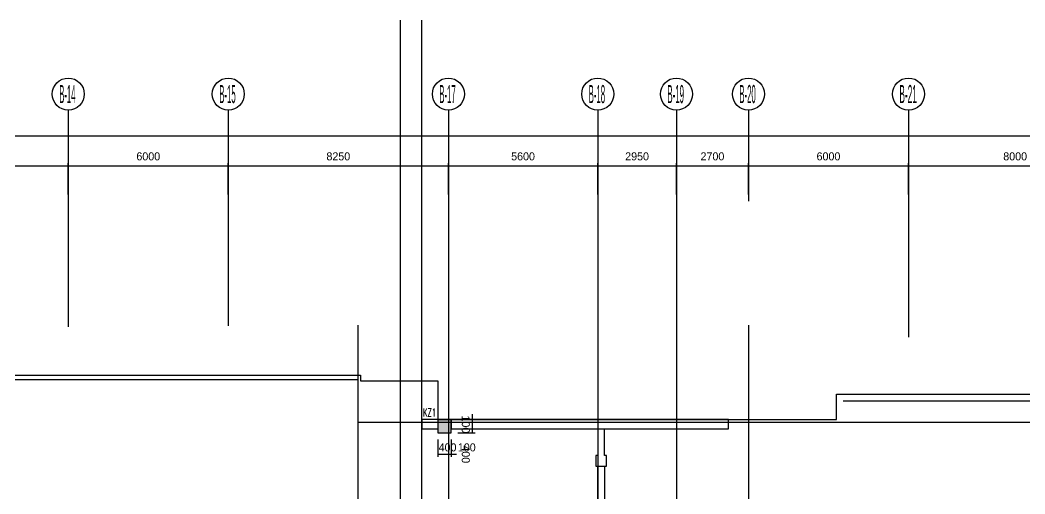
# Model space of a CAD drawing. Extents: x 387171 to 699106, y 11966 to 245688.
# Drawn here: x 577452 to 615123, y 227949 to 245688 of the extents above; entities that cross this region are included whole.
import ezdxf

# ---------------------------------------------------------------- set-up
doc = ezdxf.new("R2010")
doc.units = 0
doc.header["$LTSCALE"] = 100
doc.header["$MEASUREMENT"] = 0
for name, color, linetype in [('COLU', 7, 'Continuous'), ('DIM', 3, 'Continuous'), ('DOTE', 253, 'Continuous'), ('HATCH', 254, 'Continuous'), ('L-AXIS', 3, 'Continuous'), ('NUM', 7, 'Continuous'), ('Q-门框', 6, 'Continuous'), ('WALL', 3, 'Continuous')]:
    doc.layers.add(name, color=color, linetype=linetype)
doc.styles.add('hztxt', font='hztxt')
doc.styles.get("Standard").update_dxf_attribs({"font": 'standard'})
doc.dimstyles.get("Standard").update_dxf_attribs({"dimtxt": 300, "dimasz": 100, "dimexe": 100, "dimexo": 250, "dimgap": 100, "dimtad": 0, "dimtoh": 1, "dimdec": 0, "dimdsep": 46, "dimcen": 0.09, "dimclrt": 7, "dimadec": 0, "dimazin": 0, "dimtfac": 1, "dimtdec": 4, "dimtofl": 0, "dimtmove": 0, "dimatfit": 3, "dimfxl": 1, "dimtolj": 1, "dimtzin": 0, "dimarcsym": 0})

# ---------------------------------------------------------------- blocks, each defined once
blk = doc.blocks.new('*D1100')
at = {"layer": 'L-AXIS', "color": 0, "linetype": 'ByBlock', "lineweight": -2}
for p, q in [((494858, 239398), (494858, 241456)), ((494858, 241356), (656958, 241356)), ((656958, 239398), (656958, 241456))]:
    blk.add_line(p, q, dxfattribs=at)
for points in [[(494858, 241356), (494958, 241372), (494958, 241339)], [(656958, 241356), (656858, 241339), (656858, 241372)]]:
    blk.add_solid(points, dxfattribs=at)
at = {"layer": 'L-AXIS', "color": 7, "linetype": 'Continuous', "lineweight": -2, "insert": (548151, 241706), "char_height": 300, "width": 1106.67, "attachment_point": 5, "style": 'hztxt'}
blk.add_mtext('162100', dxfattribs=at)
blk = doc.blocks.new('*D75')
at = {"layer": 'L-AXIS', "color": 0, "linetype": 'ByBlock', "lineweight": -2}
for p, q in [((602058, 239163), (602058, 240335)), ((602058, 240235), (604758, 240235)), ((604758, 239163), (604758, 240335))]:
    blk.add_line(p, q, dxfattribs=at)
for points in [[(602058, 240235), (602158, 240251), (602158, 240218)], [(604758, 240235), (604658, 240218), (604658, 240251)]]:
    blk.add_solid(points, dxfattribs=at)
at = {"layer": 'L-AXIS', "color": 7, "linetype": 'Continuous', "lineweight": -2, "insert": (603408, 240585), "char_height": 300, "width": 780, "attachment_point": 5, "style": 'hztxt'}
blk.add_mtext('2700', dxfattribs=at)
blk = doc.blocks.new('_AXISO')
blk.add_circle((0, 0), 0.5)
blk = doc.blocks.new('*D1994')
at = {"layer": 'L-AXIS', "color": 0, "linetype": 'ByBlock', "lineweight": -2}
for p, q in [((585258, 239163), (585258, 240335)), ((585258, 240235), (593508, 240235)), ((593508, 239163), (593508, 240335))]:
    blk.add_line(p, q, dxfattribs=at)
for points in [[(585258, 240235), (585358, 240251), (585358, 240218)], [(593508, 240235), (593408, 240218), (593408, 240251)]]:
    blk.add_solid(points, dxfattribs=at)
at = {"layer": 'L-AXIS', "color": 7, "linetype": 'Continuous', "lineweight": -2, "insert": (589383, 240585), "char_height": 300, "width": 780, "attachment_point": 5, "style": 'hztxt'}
blk.add_mtext('8250', dxfattribs=at)
blk = doc.blocks.new('*D4340')
at = {"layer": 'L-AXIS', "color": 0, "linetype": 'ByBlock', "lineweight": -2}
for p, q in [((571158, 239163), (571158, 240335)), ((571158, 240235), (579258, 240235)), ((579258, 239163), (579258, 240335))]:
    blk.add_line(p, q, dxfattribs=at)
for points in [[(571158, 240235), (571258, 240251), (571258, 240218)], [(579258, 240235), (579158, 240218), (579158, 240251)]]:
    blk.add_solid(points, dxfattribs=at)
at = {"layer": 'L-AXIS', "color": 7, "linetype": 'Continuous', "lineweight": -2, "insert": (575208, 240585), "char_height": 300, "width": 775, "attachment_point": 5, "style": 'hztxt'}
blk.add_mtext('8100', dxfattribs=at)
blk = doc.blocks.new('*D206')
at = {"layer": 'L-AXIS', "color": 0, "linetype": 'ByBlock', "lineweight": -2}
for p, q in [((579258, 239163), (579258, 240335)), ((579258, 240235), (585258, 240235)), ((585258, 239163), (585258, 240335))]:
    blk.add_line(p, q, dxfattribs=at)
for points in [[(579258, 240235), (579358, 240251), (579358, 240218)], [(585258, 240235), (585158, 240218), (585158, 240251)]]:
    blk.add_solid(points, dxfattribs=at)
at = {"layer": 'L-AXIS', "color": 7, "linetype": 'Continuous', "lineweight": -2, "insert": (582258, 240585), "char_height": 300, "width": 770, "attachment_point": 5, "style": 'hztxt'}
blk.add_mtext('6000', dxfattribs=at)
blk = doc.blocks.new('*D723')
at = {"layer": 'L-AXIS', "color": 0, "linetype": 'ByBlock', "lineweight": -2}
for p, q in [((593508, 239163), (593508, 240335)), ((593508, 240235), (599108, 240235)), ((599108, 239163), (599108, 240335))]:
    blk.add_line(p, q, dxfattribs=at)
for points in [[(593508, 240235), (593608, 240251), (593608, 240218)], [(599108, 240235), (599008, 240218), (599008, 240251)]]:
    blk.add_solid(points, dxfattribs=at)
at = {"layer": 'L-AXIS', "color": 7, "linetype": 'Continuous', "lineweight": -2, "insert": (596308, 240585), "char_height": 300, "width": 775, "attachment_point": 5, "style": 'hztxt'}
blk.add_mtext('5600', dxfattribs=at)
blk = doc.blocks.new('*D971')
at = {"layer": 'L-AXIS', "color": 0, "linetype": 'ByBlock', "lineweight": -2}
for p, q in [((599108, 239163), (599108, 240335)), ((599108, 240235), (602058, 240235)), ((602058, 239163), (602058, 240335))]:
    blk.add_line(p, q, dxfattribs=at)
for points in [[(599108, 240235), (599208, 240251), (599208, 240218)], [(602058, 240235), (601958, 240218), (601958, 240251)]]:
    blk.add_solid(points, dxfattribs=at)
at = {"layer": 'L-AXIS', "color": 7, "linetype": 'Continuous', "lineweight": -2, "insert": (600583, 240585), "char_height": 300, "width": 775, "attachment_point": 5, "style": 'hztxt'}
blk.add_mtext('2950', dxfattribs=at)
blk = doc.blocks.new('*D3899')
at = {"layer": 'L-AXIS', "color": 0, "linetype": 'ByBlock', "lineweight": -2}
for p, q in [((610758, 239163), (610758, 240335)), ((610758, 240235), (618758, 240235)), ((618758, 239163), (618758, 240335))]:
    blk.add_line(p, q, dxfattribs=at)
for points in [[(610758, 240235), (610858, 240251), (610858, 240218)], [(618758, 240235), (618658, 240218), (618658, 240251)]]:
    blk.add_solid(points, dxfattribs=at)
at = {"layer": 'L-AXIS', "color": 7, "linetype": 'Continuous', "lineweight": -2, "insert": (614758, 240585), "char_height": 300, "width": 780, "attachment_point": 5, "style": 'hztxt'}
blk.add_mtext('8000', dxfattribs=at)
blk = doc.blocks.new('*D4133')
at = {"layer": 'L-AXIS', "color": 0, "linetype": 'ByBlock', "lineweight": -2}
for p, q in [((604758, 239163), (604758, 240335)), ((604758, 240235), (610758, 240235)), ((610758, 239163), (610758, 240335))]:
    blk.add_line(p, q, dxfattribs=at)
for points in [[(604758, 240235), (604858, 240251), (604858, 240218)], [(610758, 240235), (610658, 240218), (610658, 240251)]]:
    blk.add_solid(points, dxfattribs=at)
at = {"layer": 'L-AXIS', "color": 7, "linetype": 'Continuous', "lineweight": -2, "insert": (607758, 240585), "char_height": 300, "width": 770, "attachment_point": 5, "style": 'hztxt'}
blk.add_mtext('6000', dxfattribs=at)
blk = doc.blocks.new('*D1031')
at = {"layer": 'DIM', "color": 0, "linetype": 'ByBlock', "lineweight": -2}
for p, q in [((593108, 229988), (593108, 229338)), ((593508, 229988), (593508, 229338)), ((593108, 229438), (593508, 229438))]:
    blk.add_line(p, q, dxfattribs=at)
for points in [[(593108, 229438), (593208, 229455), (593208, 229421)], [(593508, 229438), (593408, 229421), (593408, 229455)]]:
    blk.add_solid(points, dxfattribs=at)
at = {"layer": 'DIM', "color": 7, "linetype": 'Continuous', "lineweight": -2, "insert": (593478, 229688), "char_height": 300, "width": 576.67, "attachment_point": 5, "style": 'hztxt'}
blk.add_mtext('400', dxfattribs=at)
blk = doc.blocks.new('*D1305')
at = {"layer": 'DIM', "color": 0, "linetype": 'ByBlock', "lineweight": -2}
for p, q in [((593508, 229988), (593508, 229338)), ((593608, 229988), (593608, 229338)), ((593308, 229438), (593808, 229438))]:
    blk.add_line(p, q, dxfattribs=at)
for points in [[(593508, 229438), (593408, 229421), (593408, 229455)], [(593608, 229438), (593708, 229455), (593708, 229421)]]:
    blk.add_solid(points, dxfattribs=at)
at = {"layer": 'DIM', "color": 7, "linetype": 'Continuous', "lineweight": -2, "insert": (594198, 229688), "char_height": 300, "width": 476.67, "attachment_point": 5, "style": 'hztxt'}
blk.add_mtext('100', dxfattribs=at)
blk = doc.blocks.new('*D1514')
at = {"layer": 'DIM', "color": 0, "linetype": 'ByBlock', "lineweight": -2}
for p, q in [((593858, 230638), (594508, 230638)), ((594408, 230238), (594408, 230638)), ((593858, 230238), (594508, 230238))]:
    blk.add_line(p, q, dxfattribs=at)
for points in [[(594408, 230638), (594425, 230538), (594391, 230538)], [(594408, 230238), (594391, 230338), (594425, 230338)]]:
    blk.add_solid(points, dxfattribs=at)
at = {"layer": 'DIM', "color": 7, "linetype": 'Continuous', "lineweight": -2, "insert": (594158, 229432), "char_height": 300, "width": 576.67, "attachment_point": 5, "rotation": 270, "style": 'hztxt'}
blk.add_mtext('400', dxfattribs=at)
blk = doc.blocks.new('*D1491')
at = {"layer": 'DIM', "color": 0, "linetype": 'ByBlock', "lineweight": -2}
for p, q in [((594408, 230438), (594408, 230938)), ((593858, 230738), (594508, 230738)), ((593858, 230638), (594508, 230638))]:
    blk.add_line(p, q, dxfattribs=at)
for points in [[(594408, 230738), (594391, 230838), (594425, 230838)], [(594408, 230638), (594425, 230538), (594391, 230538)]]:
    blk.add_solid(points, dxfattribs=at)
at = {"layer": 'DIM', "color": 7, "linetype": 'Continuous', "lineweight": -2, "insert": (594158, 230552), "char_height": 300, "width": 476.67, "attachment_point": 5, "rotation": 270, "style": 'hztxt'}
blk.add_mtext('100', dxfattribs=at)
blk = doc.blocks.new('后浇带现场')
at = {"color": 6, "lineweight": 30}
for points in [[(714656, 762040), (714656, 738930), (710056, 738930), (710056, 730049), (775507, 730049), (775507, 772730)], [(715456, 762040), (715456, 738130), (710856, 738130), (710856, 730849), (774707, 730849), (774707, 772730)]]:
    blk.add_lwpolyline(points, dxfattribs=at)

msp = doc.modelspace()

# ---------------------------------------------------------------- hatches: boundary and pattern name
at = {"layer": 'HATCH'}
msp.add_hatch(color=256, dxfattribs=at).paths.add_polyline_path([(593108.1, 230237.9), (593608.1, 230237.9), (593608.1, 230737.9), (593108.1, 230737.9)], flags=0)

# ---------------------------------------------------------------- linework, layer by layer
at = {"color": 6, "lineweight": 30}
msp.add_lwpolyline([(476181.3, 232428.8), (494258.1, 233154.4), (494258.1, 231537.9), (540808.1, 231537.9), (540808.1, 232387.9), (590208.1, 232387.9), (590208.1, 232187.9), (593108.1, 232187.9), (593108.1, 230737.9), (608058.1, 230737.9), (608058.1, 231687.9), (648158.1, 231687.9), (648158.1, 230737.9), (657058.1, 230737.9), (657158.1, 196187.9), (658248.2, 196187.9), (663075.9, 83077.9), (659946, 47787.8), (654318.1, 48286.9), (653832.2, 42808.4), (496133.5, 56794.9), (482757.4, 68610.1), (476181.3, 232428.8)], dxfattribs=at)
at = {"color": 2, "lineweight": 30}
msp.add_lwpolyline([(592508.1, 230737.9), (592508.1, 230387.9), (593108.1, 230387.9), (593108.1, 230237.9), (593608.1, 230237.9), (593608.1, 230387.9), (604008.1, 230387.9), (604008.1, 230737.9), (592508.1, 230737.9)], dxfattribs=at)
at = {"layer": 'COLU'}
msp.add_lwpolyline([(593108.1, 230237.9), (593608.1, 230237.9), (593608.1, 230737.9), (593108.1, 230737.9)], close=True, dxfattribs=at)
at = {"layer": 'DOTE'}
for p, q in [((579258.1, 238913.1), (579258.1, 234208.1)), ((585258.1, 238913.1), (585258.1, 234246.1)), ((593508.1, 238913.1), (593508.1, 197087.9)), ((599108.1, 238913.1), (599108.1, 190087.9)), ((602058.1, 239163.1), (602058.1, 213087.9)), ((610758.1, 238913.1), (610758.1, 233811.1)), ((590108.1, 234260.7), (590108.1, 210429.3)), ((604758.1, 234260.7), (604758.1, 197087.9)), ((538758.1, 232237.9), (590108.1, 232237.9)), ((608308.1, 231437.9), (664810.3, 231437.9)), ((590108.1, 230637.9), (664810.3, 230637.9))]:
    msp.add_line(p, q, dxfattribs=at)
at = {"layer": 'L-AXIS'}
for p, q in [((579258.1, 242318.6), (579258.1, 238913.1)), ((579258.1, 242318.6), (579258.1, 238913.1)), ((579258.1, 242318.6), (579258.1, 238913.1)), ((585258.1, 242318.6), (585258.1, 238913.1)), ((585258.1, 242318.6), (585258.1, 238913.1)), ((585258.1, 242318.6), (585258.1, 238913.1)), ((593508.1, 242318.6), (593508.1, 238913.1)), ((593508.1, 242318.6), (593508.1, 238913.1)), ((593508.1, 242318.6), (593508.1, 238913.1)), ((599108.1, 242318.6), (599108.1, 238913.1)), ((599108.1, 242318.6), (599108.1, 238913.1)), ((599108.1, 242318.6), (599108.1, 238913.1)), ((602058.1, 242318.6), (602058.1, 238913.1)), ((602058.1, 242318.6), (602058.1, 238913.1)), ((602058.1, 242318.6), (602058.1, 238913.1)), ((604758.1, 242318.6), (604758.1, 238913.1)), ((604758.1, 242318.6), (604758.1, 238913.1)), ((604758.1, 242318.6), (604758.1, 238913.1)), ((610758.1, 242318.6), (610758.1, 238913.1)), ((610758.1, 242318.6), (610758.1, 238913.1)), ((610758.1, 242318.6), (610758.1, 238913.1))]:
    msp.add_line(p, q, dxfattribs=at)
at = {"layer": 'Q-门框'}
msp.add_lwpolyline([(599108.1, 228987.9), (599358.1, 228987.9), (599358.1, 227187.9), (599108.1, 227187.9)], close=True, dxfattribs=at)
at = {"layer": 'WALL'}
msp.add_lwpolyline([(599433.1, 229387.9), (599358.1, 229387.9), (599358.1, 230387.9), (604008.1, 230387.9), (604008.1, 230737.9), (593608.1, 230737.9), (593608.1, 230387.9), (599108.1, 230387.9), (599108.1, 229387.9), (599033.1, 229387.9), (599033.1, 228987.9), (599433.1, 228987.9)], close=True, dxfattribs=at)

# ---------------------------------------------------------------- block references
at = {"color": 3, "lineweight": 30}
msp.add_blockref('后浇带现场', (-182998.7, -527042.1), dxfattribs=at)
at = {"layer": 'L-AXIS'}
ref = msp.add_blockref('_AXISO', (579258.1, 242918.6), dxfattribs=dict(at, xscale=1199.999999999997, yscale=1200, rotation=359.9996457873818))
ref.add_attrib('A', 'B-14', (578918.7, 242579.2), dxfattribs={"height": 678.82, "style": 'hztxt', "width": 0.317073})
ref = msp.add_blockref('_AXISO', (585258.1, 242918.6), dxfattribs=dict(at, xscale=1199.999999999997, yscale=1200, rotation=359.9996457873818))
ref.add_attrib('A', 'B-15', (584918.7, 242579.2), dxfattribs={"height": 678.82, "style": 'hztxt', "width": 0.320988})
ref = msp.add_blockref('_AXISO', (593508.1, 242918.6), dxfattribs=dict(at, xscale=1199.999999999997, yscale=1200, rotation=359.9996457873818))
ref.add_attrib('A', 'B-17', (593168.7, 242579.2), dxfattribs={"height": 678.82, "style": 'hztxt', "width": 0.320988})
ref = msp.add_blockref('_AXISO', (599108.1, 242918.6), dxfattribs=dict(at, xscale=1199.999999999997, yscale=1200, rotation=359.9996457873818))
ref.add_attrib('A', 'B-18', (598768.7, 242579.2), dxfattribs={"height": 678.82, "style": 'hztxt', "width": 0.320988})
ref = msp.add_blockref('_AXISO', (602058.1, 242918.6), dxfattribs=dict(at, xscale=1199.999999999997, yscale=1200, rotation=359.9996457873818))
ref.add_attrib('A', 'B-19', (601718.7, 242579.2), dxfattribs={"height": 678.82, "style": 'hztxt', "width": 0.325})
ref = msp.add_blockref('_AXISO', (604758.1, 242918.6), dxfattribs=dict(at, xscale=1199.999999999997, yscale=1200, rotation=359.9996457873818))
ref.add_attrib('A', 'B-20', (604418.7, 242579.2), dxfattribs={"height": 678.82, "style": 'hztxt', "width": 0.320988})
ref = msp.add_blockref('_AXISO', (610758.1, 242918.6), dxfattribs=dict(at, xscale=1199.999999999997, yscale=1200, rotation=359.9996457873818))
ref.add_attrib('A', 'B-21', (610418.7, 242579.2), dxfattribs={"height": 678.82, "style": 'hztxt', "width": 0.342105})

# ---------------------------------------------------------------- texts
at = {"layer": 'NUM', "color": 200, "width": 0.7}
msp.add_text('KZ1', height=300, dxfattribs=at).set_placement((592550.3, 230844))

# ---------------------------------------------------------------- dimensions: what is measured, and where the dimension line sits
at = {"layer": 'DIM', "color": 200}
for p1, p2, picture, middle in [((593608.1, 230637.9), (593608.1, 230737.9), '*D1491', (594158.1, 230939.9)), ((593608.1, 230237.9), (593608.1, 230637.9), '*D1514', (594158.1, 230019.9)), ((593108.1, 230237.9), (593508.1, 230237.9), '*D1031', (592890, 229687.9)), ((593508.1, 230237.9), (593608.1, 230237.9), '*D1305', (593810, 229687.9))]:
    dim = msp.add_aligned_dim(p1=p1, p2=p2, distance=-800, dimstyle='Standard', dxfattribs=at)
    dim.commit()
    dim.dimension.update_dxf_attribs({"geometry": picture, "text_midpoint": middle})
at = {"layer": 'L-AXIS'}
for base, p1, p2, picture, middle in [((656958.1, 241355.5), (494858.1, 239148.3), (656958.1, 239148.3), '*D1100', (548150.6, 241705.5)), ((579258.1, 240234.6), (571158.1, 238913.1), (579258.1, 238913.1), '*D4340', (575208.1, 240584.6)), ((585258.1, 240234.6), (579258.1, 238913.1), (585258.1, 238913.1), '*D206', (582258.1, 240584.6)), ((593508.1, 240234.6), (585258.1, 238913.1), (593508.1, 238913.1), '*D1994', (589383.1, 240584.6)), ((599108.1, 240234.6), (593508.1, 238913.1), (599108.1, 238913.1), '*D723', (596308.1, 240584.6)), ((602058.1, 240234.6), (599108.1, 238913.1), (602058.1, 238913.1), '*D971', (600583.1, 240584.6)), ((604758.1, 240234.6), (602058.1, 238913.1), (604758.1, 238913.1), '*D75', (603408.1, 240584.6)), ((610758.1, 240234.6), (604758.1, 238913.1), (610758.1, 238913.1), '*D4133', (607758.1, 240584.6)), ((618758.1, 240234.6), (610758.1, 238913.1), (618758.1, 238913.1), '*D3899', (614758.1, 240584.6))]:
    dim = msp.add_linear_dim(base=base, p1=p1, p2=p2, dimstyle='Standard', dxfattribs=at)
    dim.commit()
    dim.dimension.update_dxf_attribs({"geometry": picture, "text_midpoint": middle})

doc.saveas('drawing.dxf')
